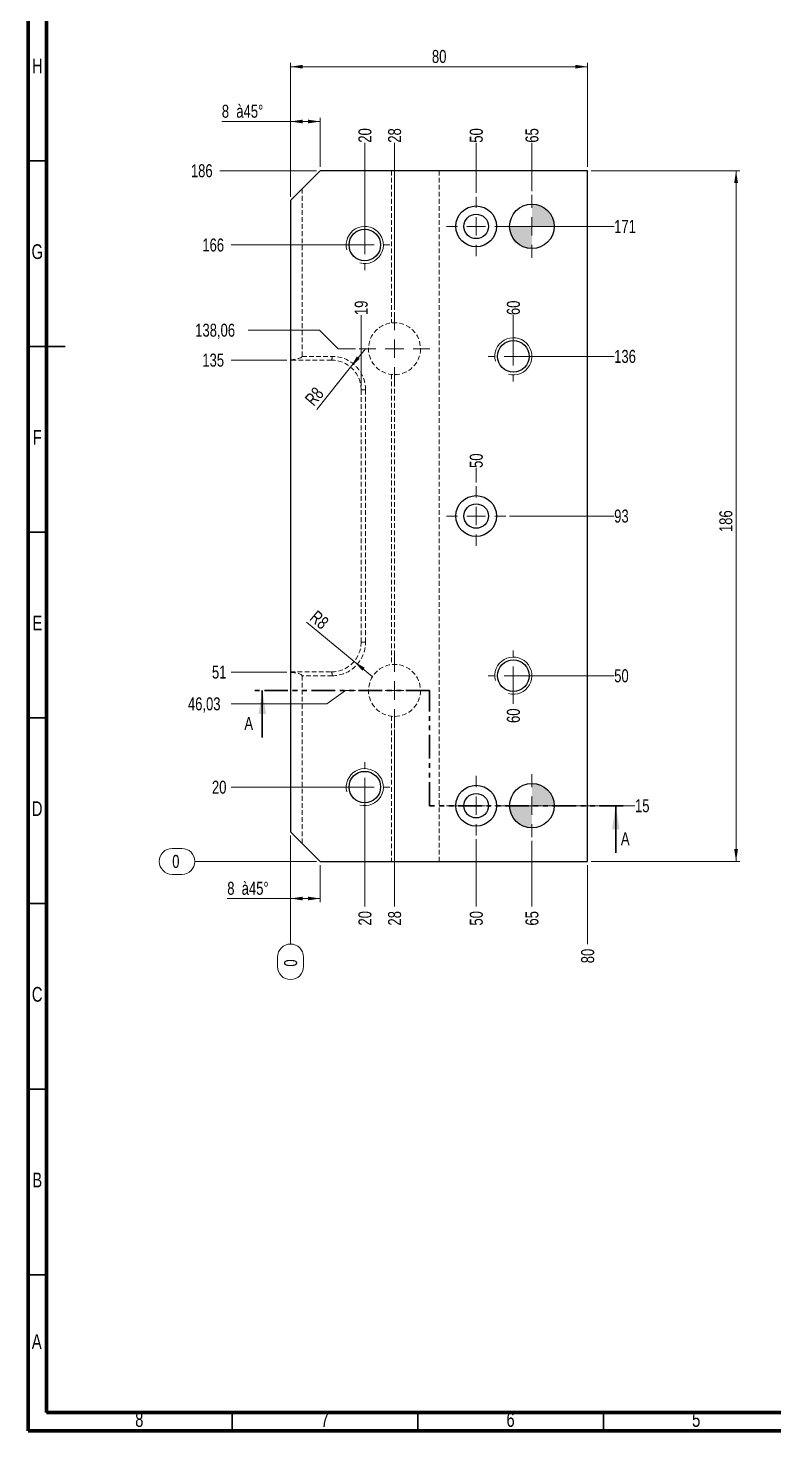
# Model space of a CAD drawing. Header units: millimetres. Extents: x 5 to 415, y 5 to 589.
# Drawn here: x 5 to 205.9, y 5 to 382.8 of the extents above; entities that cross this region are included whole.
import ezdxf

# ---------------------------------------------------------------- set-up
doc = ezdxf.new("R2010")
doc.units = ezdxf.units.MM
doc.linetypes.add('HIDDEN', pattern=[1.905, 1.27, -0.635])
doc.linetypes.add('PHANTOM', pattern=[12.7, 6.35, -1.27, 1.27, -1.27, 1.27, -1.27])
doc.styles.add('SLDTEXTSTYLE13', font='TXT', dxfattribs={"width": 0.75})
doc.dimstyles.new('SLDDIMSTYLE0', dxfattribs={"dimtxt": 3.5, "dimasz": 3.302, "dimexe": 0, "dimexo": 0.0625, "dimgap": 0.875, "dimtad": 0, "dimtih": 1, "dimtoh": 1, "dimdec": 0, "dimrnd": 1e-09, "dimdsep": 46, "dimtxsty": 'SLDTEXTSTYLE13', "dimblk1": 'NONE', "dimblk2": 'NONE', "dimsah": 1, "dimcen": 0.09, "dimadec": 0, "dimazin": 2, "dimtfac": 1, "dimtdec": 0, "dimtofl": 0, "dimtmove": 0, "dimatfit": 3, "dimldrblk": 'NONE', "dimfxl": 1, "dimfrac": 2, "dimtolj": 1, "dimtzin": 12, "dimarcsym": 0})
doc.dimstyles.new('SLDDIMSTYLE1', dxfattribs={"dimtxt": 3.5, "dimasz": 3.302, "dimexe": 0, "dimexo": 0.0625, "dimgap": 0.875, "dimtad": 0, "dimtih": 1, "dimtoh": 1, "dimrnd": 1e-09, "dimzin": 12, "dimdsep": 46, "dimtxsty": 'SLDTEXTSTYLE13', "dimblk1": 'NONE', "dimblk2": 'NONE', "dimsah": 1, "dimcen": 0.09, "dimadec": 0, "dimazin": 3, "dimtfac": 1, "dimtofl": 0, "dimtmove": 0, "dimatfit": 3, "dimldrblk": 'NONE', "dimfxl": 1, "dimfrac": 2, "dimtolj": 1, "dimtzin": 12, "dimarcsym": 0})
doc.dimstyles.new('SLDDIMSTYLE2', dxfattribs={"dimtxt": 3.5, "dimasz": 3.302, "dimexe": 0, "dimexo": 0.0625, "dimgap": 0.875, "dimtad": 1, "dimrnd": 1e-09, "dimzin": 12, "dimdsep": 46, "dimtxsty": 'SLDTEXTSTYLE13', "dimsah": 1, "dimcen": 0.09, "dimadec": 0, "dimazin": 3, "dimtfac": 1, "dimtofl": 0, "dimtmove": 0, "dimatfit": 3, "dimfxl": 1, "dimfrac": 2, "dimtolj": 1, "dimtzin": 12, "dimarcsym": 0})
doc.dimstyles.new('SLDDIMSTYLE3', dxfattribs={"dimtxt": 3.5, "dimasz": 3.302, "dimexe": 0, "dimexo": 0.0625, "dimgap": 0.875, "dimtad": 1, "dimrnd": 1e-09, "dimzin": 12, "dimdsep": 46, "dimtxsty": 'SLDTEXTSTYLE13', "dimsah": 1, "dimcen": 0, "dimadec": 0, "dimazin": 3, "dimtfac": 1, "dimtofl": 0, "dimtmove": 1, "dimatfit": 3, "dimfxl": 1, "dimfrac": 2, "dimtolj": 1, "dimtzin": 12, "dimarcsym": 0})

# ---------------------------------------------------------------- blocks, each defined once
blk = doc.blocks.new('_D')
at = {"color": 7, "linetype": 'Continuous', "lineweight": 18}
for p, q in [((43.83, 161.86), (46.42, 161.86)), ((82.7, 158.37), (49.9, 158.37)), ((46.42, 154.88), (43.83, 154.88))]:
    blk.add_line(p, q, dxfattribs=at)
for centre, start, end in [((43.83, 158.37), 90, 270), ((46.42, 158.37), 270, 90)]:
    blk.add_arc(centre, 3.49, start, end, dxfattribs=at)
at = {"color": 7, "linetype": 'Continuous', "lineweight": 18, "insert": (43.83, 160.11), "char_height": 3.5, "attachment_point": 1, "style": 'SLDTEXTSTYLE13'}
blk.add_mtext('0', dxfattribs=at)
blk = doc.blocks.new('_None')
blk = doc.blocks.new('_D_1')
at = {"color": 7, "linetype": 'Continuous', "lineweight": 18}
blk.add_line((134.7, 173.37), (168.47, 173.37), dxfattribs=at)
at = {"color": 7, "linetype": 'Continuous', "lineweight": 18, "insert": (168.47, 175.11), "char_height": 3.5, "attachment_point": 1, "style": 'SLDTEXTSTYLE13'}
blk.add_mtext('15', dxfattribs=at)
blk = doc.blocks.new('_D_2')
at = {"color": 7, "linetype": 'Continuous', "lineweight": 18}
blk.add_line((94.7, 178.37), (59.7, 178.37), dxfattribs=at)
at = {"color": 7, "linetype": 'Continuous', "lineweight": 18, "insert": (54.53, 180.11), "char_height": 3.5, "attachment_point": 1, "style": 'SLDTEXTSTYLE13'}
blk.add_mtext('20', dxfattribs=at)
blk = doc.blocks.new('_D_3')
at = {"color": 7, "linetype": 'Continuous', "lineweight": 18}
for p, q in [((85.46, 200.82), (90.46, 204.4)), ((90.46, 204.4), (93.2, 204.4)), ((85.46, 200.82), (59.7, 200.82))]:
    blk.add_line(p, q, dxfattribs=at)
at = {"color": 7, "linetype": 'Continuous', "lineweight": 18, "insert": (48.06, 202.55), "char_height": 3.5, "attachment_point": 1, "style": 'SLDTEXTSTYLE13'}
blk.add_mtext('46,03', dxfattribs=at)
blk = doc.blocks.new('_D_4')
at = {"color": 7, "linetype": 'Continuous', "lineweight": 18}
blk.add_line((136.7, 208.37), (162.87, 208.37), dxfattribs=at)
at = {"color": 7, "linetype": 'Continuous', "lineweight": 18, "insert": (162.87, 210.11), "char_height": 3.5, "attachment_point": 1, "style": 'SLDTEXTSTYLE13'}
blk.add_mtext('50', dxfattribs=at)
blk = doc.blocks.new('_D_5')
at = {"color": 7, "linetype": 'Continuous', "lineweight": 18}
blk.add_line((74.7, 209.37), (59.7, 209.37), dxfattribs=at)
at = {"color": 7, "linetype": 'Continuous', "lineweight": 18, "insert": (54.53, 211.11), "char_height": 3.5, "attachment_point": 1, "style": 'SLDTEXTSTYLE13'}
blk.add_mtext('51', dxfattribs=at)
blk = doc.blocks.new('_D_6')
at = {"color": 7, "linetype": 'Continuous', "lineweight": 18}
blk.add_line((134.7, 251.37), (162.87, 251.37), dxfattribs=at)
at = {"color": 7, "linetype": 'Continuous', "lineweight": 18, "insert": (162.87, 253.11), "char_height": 3.5, "attachment_point": 1, "style": 'SLDTEXTSTYLE13'}
blk.add_mtext('93', dxfattribs=at)
blk = doc.blocks.new('_D_7')
at = {"color": 7, "linetype": 'Continuous', "lineweight": 18}
blk.add_line((74.7, 293.37), (59.7, 293.37), dxfattribs=at)
at = {"color": 7, "linetype": 'Continuous', "lineweight": 18, "insert": (51.94, 295.11), "char_height": 3.5, "attachment_point": 1, "style": 'SLDTEXTSTYLE13'}
blk.add_mtext('135', dxfattribs=at)
blk = doc.blocks.new('_D_8')
at = {"color": 7, "linetype": 'Continuous', "lineweight": 18}
blk.add_line((136.7, 294.37), (162.87, 294.37), dxfattribs=at)
at = {"color": 7, "linetype": 'Continuous', "lineweight": 18, "insert": (162.87, 296.11), "char_height": 3.5, "attachment_point": 1, "style": 'SLDTEXTSTYLE13'}
blk.add_mtext('136', dxfattribs=at)
blk = doc.blocks.new('_D_9')
at = {"color": 7, "linetype": 'Continuous', "lineweight": 18}
for p, q in [((83.54, 301.44), (64.25, 301.44)), ((83.54, 301.44), (88.54, 296.43)), ((88.54, 296.43), (93.2, 296.43))]:
    blk.add_line(p, q, dxfattribs=at)
at = {"color": 7, "linetype": 'Continuous', "lineweight": 18, "insert": (50.02, 303.17), "char_height": 3.5, "attachment_point": 1, "style": 'SLDTEXTSTYLE13'}
blk.add_mtext('138,06', dxfattribs=at)
blk = doc.blocks.new('_D_10')
at = {"color": 7, "linetype": 'Continuous', "lineweight": 18}
blk.add_line((94.7, 324.37), (59.7, 324.37), dxfattribs=at)
at = {"color": 7, "linetype": 'Continuous', "lineweight": 18, "insert": (51.94, 326.11), "char_height": 3.5, "attachment_point": 1, "style": 'SLDTEXTSTYLE13'}
blk.add_mtext('166', dxfattribs=at)
blk = doc.blocks.new('_D_11')
at = {"color": 7, "linetype": 'Continuous', "lineweight": 18}
blk.add_line((134.7, 329.37), (162.87, 329.37), dxfattribs=at)
at = {"color": 7, "linetype": 'Continuous', "lineweight": 18, "insert": (162.87, 331.11), "char_height": 3.5, "attachment_point": 1, "style": 'SLDTEXTSTYLE13'}
blk.add_mtext('171', dxfattribs=at)
blk = doc.blocks.new('_D_12')
at = {"color": 7, "linetype": 'Continuous', "lineweight": 18}
blk.add_line((82.7, 344.37), (56.62, 344.37), dxfattribs=at)
at = {"color": 7, "linetype": 'Continuous', "lineweight": 18, "insert": (48.86, 346.11), "char_height": 3.5, "attachment_point": 1, "style": 'SLDTEXTSTYLE13'}
blk.add_mtext('186', dxfattribs=at)
blk = doc.blocks.new('_D_13')
at = {"color": 7, "linetype": 'Continuous', "lineweight": 18}
for p, q in [((75.7, 165.37), (75.7, 136.11)), ((72.21, 130.04), (72.21, 132.62)), ((79.19, 132.62), (79.19, 130.04))]:
    blk.add_line(p, q, dxfattribs=at)
for centre, start, end in [((75.7, 132.62), 0, 180), ((75.7, 130.04), 180, 0)]:
    blk.add_arc(centre, 3.49, start, end, dxfattribs=at)
at = {"color": 7, "linetype": 'Continuous', "lineweight": 18, "insert": (73.97, 130.04), "char_height": 3.5, "attachment_point": 1, "rotation": 90, "style": 'SLDTEXTSTYLE13'}
blk.add_mtext('0', dxfattribs=at)
blk = doc.blocks.new('_D_14')
at = {"color": 7, "linetype": 'Continuous', "lineweight": 18}
blk.add_line((94.7, 286.37), (94.7, 305.48), dxfattribs=at)
at = {"color": 7, "linetype": 'Continuous', "lineweight": 18, "insert": (92.97, 305.48), "char_height": 3.5, "attachment_point": 1, "rotation": 90, "style": 'SLDTEXTSTYLE13'}
blk.add_mtext('19', dxfattribs=at)
blk = doc.blocks.new('_D_15')
at = {"color": 7, "linetype": 'Continuous', "lineweight": 18}
blk.add_line((95.7, 177.37), (95.7, 146.26), dxfattribs=at)
at = {"color": 7, "linetype": 'Continuous', "lineweight": 18, "insert": (93.97, 141.09), "char_height": 3.5, "attachment_point": 1, "rotation": 90, "style": 'SLDTEXTSTYLE13'}
blk.add_mtext('20', dxfattribs=at)
blk = doc.blocks.new('_D_16')
at = {"color": 7, "linetype": 'Continuous', "lineweight": 18}
blk.add_line((95.7, 325.37), (95.7, 351.9), dxfattribs=at)
at = {"color": 7, "linetype": 'Continuous', "lineweight": 18, "insert": (93.97, 351.9), "char_height": 3.5, "attachment_point": 1, "rotation": 90, "style": 'SLDTEXTSTYLE13'}
blk.add_mtext('20', dxfattribs=at)
blk = doc.blocks.new('_D_17')
at = {"color": 7, "linetype": 'Continuous', "lineweight": 18}
blk.add_line((103.7, 193.9), (103.7, 146.26), dxfattribs=at)
at = {"color": 7, "linetype": 'Continuous', "lineweight": 18, "insert": (101.97, 141.09), "char_height": 3.5, "attachment_point": 1, "rotation": 90, "style": 'SLDTEXTSTYLE13'}
blk.add_mtext('28', dxfattribs=at)
blk = doc.blocks.new('_D_18')
at = {"color": 7, "linetype": 'Continuous', "lineweight": 18}
blk.add_line((103.7, 306.93), (103.7, 351.9), dxfattribs=at)
at = {"color": 7, "linetype": 'Continuous', "lineweight": 18, "insert": (101.97, 351.9), "char_height": 3.5, "attachment_point": 1, "rotation": 90, "style": 'SLDTEXTSTYLE13'}
blk.add_mtext('28', dxfattribs=at)
blk = doc.blocks.new('_D_19')
at = {"color": 7, "linetype": 'Continuous', "lineweight": 18}
blk.add_line((125.7, 164.37), (125.7, 146.26), dxfattribs=at)
at = {"color": 7, "linetype": 'Continuous', "lineweight": 18, "insert": (123.97, 141.09), "char_height": 3.5, "attachment_point": 1, "rotation": 90, "style": 'SLDTEXTSTYLE13'}
blk.add_mtext('50', dxfattribs=at)
blk = doc.blocks.new('_D_20')
at = {"color": 7, "linetype": 'Continuous', "lineweight": 18}
blk.add_line((125.7, 260.37), (125.7, 264.32), dxfattribs=at)
at = {"color": 7, "linetype": 'Continuous', "lineweight": 18, "insert": (123.97, 264.32), "char_height": 3.5, "attachment_point": 1, "rotation": 90, "style": 'SLDTEXTSTYLE13'}
blk.add_mtext('50', dxfattribs=at)
blk = doc.blocks.new('_D_21')
at = {"color": 7, "linetype": 'Continuous', "lineweight": 18}
blk.add_line((125.7, 338.37), (125.7, 351.9), dxfattribs=at)
at = {"color": 7, "linetype": 'Continuous', "lineweight": 18, "insert": (123.97, 351.9), "char_height": 3.5, "attachment_point": 1, "rotation": 90, "style": 'SLDTEXTSTYLE13'}
blk.add_mtext('50', dxfattribs=at)
blk = doc.blocks.new('_D_22')
at = {"color": 7, "linetype": 'Continuous', "lineweight": 18}
blk.add_line((135.7, 295.37), (135.7, 305.48), dxfattribs=at)
at = {"color": 7, "linetype": 'Continuous', "lineweight": 18, "insert": (133.97, 305.48), "char_height": 3.5, "attachment_point": 1, "rotation": 90, "style": 'SLDTEXTSTYLE13'}
blk.add_mtext('60', dxfattribs=at)
blk = doc.blocks.new('_D_23')
at = {"color": 7, "linetype": 'Continuous', "lineweight": 18}
blk.add_line((135.7, 207.37), (135.7, 200.82), dxfattribs=at)
at = {"color": 7, "linetype": 'Continuous', "lineweight": 18, "insert": (133.97, 195.65), "char_height": 3.5, "attachment_point": 1, "rotation": 90, "style": 'SLDTEXTSTYLE13'}
blk.add_mtext('60', dxfattribs=at)
blk = doc.blocks.new('_D_24')
at = {"color": 7, "linetype": 'Continuous', "lineweight": 18}
blk.add_line((140.7, 163.87), (140.7, 146.26), dxfattribs=at)
at = {"color": 7, "linetype": 'Continuous', "lineweight": 18, "insert": (138.97, 141.09), "char_height": 3.5, "attachment_point": 1, "rotation": 90, "style": 'SLDTEXTSTYLE13'}
blk.add_mtext('65', dxfattribs=at)
blk = doc.blocks.new('_D_25')
at = {"color": 7, "linetype": 'Continuous', "lineweight": 18}
blk.add_line((140.7, 338.87), (140.7, 351.9), dxfattribs=at)
at = {"color": 7, "linetype": 'Continuous', "lineweight": 18, "insert": (138.97, 351.9), "char_height": 3.5, "attachment_point": 1, "rotation": 90, "style": 'SLDTEXTSTYLE13'}
blk.add_mtext('65', dxfattribs=at)
blk = doc.blocks.new('_D_26')
at = {"color": 7, "linetype": 'Continuous', "lineweight": 18}
blk.add_line((155.7, 157.37), (155.7, 136.11), dxfattribs=at)
at = {"color": 7, "linetype": 'Continuous', "lineweight": 18, "insert": (153.97, 130.94), "char_height": 3.5, "attachment_point": 1, "rotation": 90, "style": 'SLDTEXTSTYLE13'}
blk.add_mtext('80', dxfattribs=at)
blk = doc.blocks.new('_D_27')
at = {"color": 7, "linetype": 'Continuous', "lineweight": 18}
for p, q in [((156.7, 344.37), (196.7, 344.37)), ((195.7, 158.37), (195.7, 344.37)), ((156.7, 158.37), (196.7, 158.37))]:
    blk.add_line(p, q, dxfattribs=at)
for points in [[(195.7, 344.37), (195.19, 341.07), (196.21, 341.07)], [(195.7, 158.37), (196.21, 161.68), (195.19, 161.68)]]:
    blk.add_solid(points, dxfattribs=at)
at = {"color": 7, "linetype": 'Continuous', "lineweight": 18, "insert": (191.19, 247.05), "char_height": 3.5, "attachment_point": 1, "rotation": 90, "style": 'SLDTEXTSTYLE13'}
blk.add_mtext('186', dxfattribs=at)
blk = doc.blocks.new('_D_28')
at = {"color": 7, "linetype": 'Continuous', "lineweight": 18}
for p, q in [((75.7, 337.37), (75.7, 373.37)), ((155.7, 372.37), (75.7, 372.37)), ((155.7, 345.37), (155.7, 373.37))]:
    blk.add_line(p, q, dxfattribs=at)
for points in [[(75.7, 372.37), (79, 371.87), (79, 372.88)], [(155.7, 372.37), (152.4, 372.88), (152.4, 371.87)]]:
    blk.add_solid(points, dxfattribs=at)
at = {"color": 7, "linetype": 'Continuous', "lineweight": 18, "insert": (113.78, 376.88), "char_height": 3.5, "attachment_point": 1, "style": 'SLDTEXTSTYLE13'}
blk.add_mtext('80', dxfattribs=at)
blk = doc.blocks.new('_D_29')
at = {"color": 7, "linetype": 'Continuous', "lineweight": 18}
for q in [(95.85, 296.42), (82.75, 280.09)]:
    blk.add_line((91.88, 291.47), q, dxfattribs=at)
blk.add_solid([(91.88, 291.47), (94.34, 293.73), (93.55, 294.36)], dxfattribs=at)
at = {"color": 7, "linetype": 'Continuous', "lineweight": 18, "insert": (79.31, 283.01), "char_height": 3.5, "attachment_point": 1, "rotation": 49.6626, "style": 'SLDTEXTSTYLE13'}
blk.add_mtext('R8', dxfattribs=at)
blk = doc.blocks.new('_D_30')
at = {"color": 7, "linetype": 'Continuous', "lineweight": 18}
for q in [(79.96, 222.77), (97.71, 208.18)]:
    blk.add_line((92.81, 212.21), q, dxfattribs=at)
blk.add_solid([(92.81, 212.21), (95.04, 209.72), (95.68, 210.5)], dxfattribs=at)
at = {"color": 7, "linetype": 'Continuous', "lineweight": 18, "insert": (82.88, 226.21), "char_height": 3.5, "attachment_point": 1, "rotation": 319.7911, "style": 'SLDTEXTSTYLE13'}
blk.add_mtext('R8', dxfattribs=at)
blk = doc.blocks.new('_D_31')
at = {"color": 7, "linetype": 'Continuous', "lineweight": 18}
for p, q in [((75.7, 357.61), (57.19, 357.61)), ((75.7, 337.37), (75.7, 358.61)), ((75.7, 357.61), (83.7, 357.61)), ((83.7, 345.37), (83.7, 358.61))]:
    blk.add_line(p, q, dxfattribs=at)
for points in [[(75.7, 357.61), (79, 357.11), (79, 358.12)], [(83.7, 357.61), (80.4, 358.12), (80.4, 357.11)]]:
    blk.add_solid(points, dxfattribs=at)
at = {"color": 7, "linetype": 'Continuous', "lineweight": 18, "char_height": 3.5, "attachment_point": 1, "style": 'SLDTEXTSTYLE13'}
for s, insert in [('8', (57.19, 362.13)), ('à45°', (61.09, 362.13))]:
    blk.add_mtext(s, dxfattribs=dict(at, insert=insert))
blk = doc.blocks.new('_D_32')
at = {"color": 7, "linetype": 'Continuous', "lineweight": 18}
for p, q in [((75.7, 165.37), (75.7, 147.37)), ((83.7, 157.37), (83.7, 147.37)), ((75.7, 148.37), (58.65, 148.37)), ((75.7, 148.37), (83.7, 148.37))]:
    blk.add_line(p, q, dxfattribs=at)
for points in [[(75.7, 148.37), (79, 147.87), (79, 148.88)], [(83.7, 148.37), (80.4, 148.88), (80.4, 147.87)]]:
    blk.add_solid(points, dxfattribs=at)
at = {"color": 7, "linetype": 'Continuous', "lineweight": 18, "char_height": 3.5, "attachment_point": 1, "style": 'SLDTEXTSTYLE13'}
for s, insert in [('8', (58.65, 152.88)), ('à45°', (62.54, 152.88))]:
    blk.add_mtext(s, dxfattribs=dict(at, insert=insert))
blk = doc.blocks.new('SW_CENTERMARKSYMBOL_0')
at = {"color": 0, "linetype": 'Continuous', "lineweight": 0}
for p, q in [((0, 5), (0, 6.75)), ((-5, 0), (-6.75, 0)), ((0, 0), (-2.5, 0)), ((0, 0), (0, 2.5)), ((0, 0), (0, -2.5)), ((0, 0), (2.5, 0)), ((5, 0), (6.75, 0)), ((0, -5), (0, -6.75))]:
    blk.add_line(p, q, dxfattribs=at)
blk = doc.blocks.new('SW_CENTERMARKSYMBOL_1')
at = {"color": 0, "linetype": 'Continuous', "lineweight": 0}
for p, q in [((0, 5), (0, 6.75)), ((-5, 0), (-6.75, 0)), ((0, 0), (-2.5, 0)), ((0, 0), (0, 2.5)), ((0, 0), (0, -2.5)), ((0, 0), (2.5, 0)), ((5, 0), (6.75, 0)), ((0, -5), (0, -6.75))]:
    blk.add_line(p, q, dxfattribs=at)
blk = doc.blocks.new('SW_CENTERMARKSYMBOL_2')
at = {"color": 0, "linetype": 'Continuous', "lineweight": 0}
for p, q in [((0, 5), (0, 6.75)), ((-5, 0), (-6.75, 0)), ((0, 0), (-2.5, 0)), ((0, 0), (0, 2.5)), ((0, 0), (0, -2.5)), ((0, 0), (2.5, 0)), ((5, 0), (6.75, 0)), ((0, -5), (0, -6.75))]:
    blk.add_line(p, q, dxfattribs=at)
blk = doc.blocks.new('SW_CENTERMARKSYMBOL_3')
at = {"color": 0, "linetype": 'Continuous', "lineweight": 0}
for p, q in [((0, 5), (0, 6.75)), ((-5, 0), (-6.75, 0)), ((0, 0), (-2.5, 0)), ((0, 0), (0, 2.5)), ((0, 0), (0, -2.5)), ((0, 0), (2.5, 0)), ((5, 0), (6.75, 0)), ((0, -5), (0, -6.75))]:
    blk.add_line(p, q, dxfattribs=at)
blk = doc.blocks.new('SW_CENTERMARKSYMBOL_4')
at = {"color": 0, "linetype": 'Continuous', "lineweight": 0}
for p, q in [((0, 5), (0, 8)), ((-5, 0), (-8, 0)), ((0, 0), (-2.5, 0)), ((0, 0), (0, 2.5)), ((0, 0), (0, -2.5)), ((0, 0), (2.5, 0)), ((5, 0), (8, 0)), ((0, -5), (0, -8))]:
    blk.add_line(p, q, dxfattribs=at)
blk = doc.blocks.new('SW_CENTERMARKSYMBOL_5')
at = {"color": 0, "linetype": 'Continuous', "lineweight": 0}
for p, q in [((0, 5), (0, 8)), ((-5, 0), (-8, 0)), ((0, 0), (-2.5, 0)), ((0, 0), (0, 2.5)), ((0, 0), (0, -2.5)), ((0, 0), (2.5, 0)), ((5, 0), (8, 0)), ((0, -5), (0, -8))]:
    blk.add_line(p, q, dxfattribs=at)
blk = doc.blocks.new('SW_CENTERMARKSYMBOL_6')
at = {"color": 0, "linetype": 'Continuous', "lineweight": 0}
for p, q in [((0, 5), (0, 8)), ((-5, 0), (-8, 0)), ((0, 0), (-2.5, 0)), ((0, 0), (0, 2.5)), ((0, 0), (0, -2.5)), ((0, 0), (2.5, 0)), ((5, 0), (8, 0)), ((0, -5), (0, -8))]:
    blk.add_line(p, q, dxfattribs=at)
blk = doc.blocks.new('SW_CENTERMARKSYMBOL_7')
at = {"color": 0, "linetype": 'Continuous', "lineweight": 0}
for p, q in [((0, 5), (0, 8.5)), ((-5, 0), (-8.5, 0)), ((0, 0), (-2.5, 0)), ((0, 0), (0, 2.5)), ((0, 0), (0, -2.5)), ((0, 0), (2.5, 0)), ((5, 0), (8.5, 0)), ((0, -5), (0, -8.5))]:
    blk.add_line(p, q, dxfattribs=at)
blk = doc.blocks.new('SW_CENTERMARKSYMBOL_8')
at = {"color": 0, "linetype": 'Continuous', "lineweight": 0}
for p, q in [((0, 5), (0, 8.5)), ((-5, 0), (-8.5, 0)), ((0, 0), (-2.5, 0)), ((0, 0), (0, 2.5)), ((0, 0), (0, -2.5)), ((0, 0), (2.5, 0)), ((5, 0), (8.5, 0)), ((0, -5), (0, -8.5))]:
    blk.add_line(p, q, dxfattribs=at)
blk = doc.blocks.new('SW_CENTERMARKSYMBOL_9')
at = {"color": 0, "linetype": 'Continuous', "lineweight": 0}
for p, q in [((0, 5), (0, 9.5)), ((-5, 0), (-9.5, 0)), ((0, 0), (-2.5, 0)), ((0, 0), (0, 2.5)), ((0, 0), (0, -2.5)), ((0, 0), (2.5, 0)), ((5, 0), (9.5, 0)), ((0, -5), (0, -9.5))]:
    blk.add_line(p, q, dxfattribs=at)
blk = doc.blocks.new('SW_CENTERMARKSYMBOL_10')
at = {"color": 0, "linetype": 'Continuous', "lineweight": 0}
for p, q in [((0, 5), (0, 9.5)), ((-5, 0), (-9.5, 0)), ((0, 0), (-2.5, 0)), ((0, 0), (0, 2.5)), ((0, 0), (0, -2.5)), ((0, 0), (2.5, 0)), ((5, 0), (9.5, 0)), ((0, -5), (0, -9.5))]:
    blk.add_line(p, q, dxfattribs=at)
blk = doc.blocks.new('SW_DOWELSYMBOL_0')
at = {"linetype": 'Continuous', "lineweight": 0}
h = blk.add_hatch(color=0, dxfattribs=at)
edge = h.paths.add_edge_path(flags=0)
edge.add_arc((0, 0), 6, 0, 90)
edge.add_line((0, 6), (0, 0))
edge.add_line((0, 0), (6, 0))
h = blk.add_hatch(color=0, dxfattribs=at)
edge = h.paths.add_edge_path(flags=0)
edge.add_arc((0, 0), 6, 180, 270)
edge.add_line((0, -6), (0, 0))
edge.add_line((0, 0), (-6, 0))
at = {"color": 0, "linetype": 'Continuous', "lineweight": 0}
blk.add_circle((0, 0), 6, dxfattribs=at)
blk = doc.blocks.new('SW_DOWELSYMBOL_1')
at = {"linetype": 'Continuous', "lineweight": 0}
h = blk.add_hatch(color=0, dxfattribs=at)
edge = h.paths.add_edge_path(flags=0)
edge.add_arc((0, 0), 6, 0, 90)
edge.add_line((0, 6), (0, 0))
edge.add_line((0, 0), (6, 0))
h = blk.add_hatch(color=0, dxfattribs=at)
edge = h.paths.add_edge_path(flags=0)
edge.add_arc((0, 0), 6, 180, 270)
edge.add_line((0, -6), (0, 0))
edge.add_line((0, 0), (-6, 0))
at = {"color": 0, "linetype": 'Continuous', "lineweight": 0}
blk.add_circle((0, 0), 6, dxfattribs=at)

msp = doc.modelspace()

# ---------------------------------------------------------------- linework, layer by layer
at = {"color": 7, "linetype": 'Continuous', "lineweight": 70}
for p, q in [((5, 5), (5, 589)), ((10, 10), (10, 584)), ((410, 10), (10, 10)), ((415, 5), (5, 5))]:
    msp.add_line(p, q, dxfattribs=at)
at = {"color": 7, "linetype": 'Continuous', "lineweight": 35}
for p, q in [((10, 347), (5, 347)), ((4.999, 297), (15.001, 297)), ((10, 297), (5, 297)), ((10, 247), (5, 247)), ((68.09874, 191.7042), (68.09874, 204.4042)), ((10, 197), (5, 197)), ((163.29874, 160.67316), (163.29874, 173.37316)), ((10, 147), (5, 147)), ((10, 97), (5, 97)), ((10, 47), (5, 47)), ((60, 10), (60, 5)), ((110, 10), (110, 5)), ((160, 10), (160, 5))]:
    msp.add_line(p, q, dxfattribs=at)
at = {"color": 7, "linetype": 'Continuous', "lineweight": 25}
for p, q in [((75.69873, 336.37316), (83.69873, 344.37316)), ((155.69874, 344.37316), (83.69873, 344.37316)), ((155.69874, 158.37316), (155.69874, 344.37316)), ((75.69873, 336.37316), (75.69873, 166.37316)), ((83.69873, 158.37316), (75.69873, 166.37316)), ((83.69873, 158.37316), (155.69874, 158.37316))]:
    msp.add_line(p, q, dxfattribs=at)
at = {"color": 7, "linetype": 'HIDDEN', "lineweight": 18}
for p, q in [((102.89889, 344.37316), (102.89889, 303.38536)), ((103.69874, 344.37316), (103.69874, 303.43121)), ((115.69874, 344.37316), (115.69874, 158.37316)), ((78.795, 339.46942), (78.795, 294.37316)), ((86.69874, 293.37316), (75.69873, 293.37316)), ((78.795, 294.37316), (86.8987, 294.37316)), ((102.89889, 289.47706), (102.89889, 211.35835)), ((103.69874, 289.43121), (103.69874, 211.4042)), ((94.69874, 217.37316), (94.69874, 285.37316)), ((94.69874, 285.37316), (95.8987, 285.37316)), ((95.8987, 285.37316), (95.8987, 217.37316)), ((94.69874, 217.37316), (95.8987, 217.37316)), ((75.69873, 209.37316), (86.69874, 209.37316)), ((86.8987, 208.37316), (78.795, 208.37316)), ((78.795, 208.37316), (78.795, 163.2769)), ((102.89889, 197.45004), (102.89889, 158.37316)), ((103.69874, 197.4042), (103.69874, 158.37316))]:
    msp.add_line(p, q, dxfattribs=at)
at = {"color": 7, "linetype": 'PHANTOM', "lineweight": 35}
for p, q in [((113.09605, 204.4042), (66.09874, 204.4042)), ((113.09605, 173.37316), (113.09605, 204.4042)), ((165.29874, 173.37316), (113.09605, 173.37316))]:
    msp.add_line(p, q, dxfattribs=at)
at = {"color": 7, "linetype": 'Continuous', "lineweight": 25}
for centre, radius in [((125.69874, 329.37316), 5.5), ((125.69874, 329.37316), 3.3), ((140.69874, 329.37316), 6), ((95.69874, 324.37316), 4.25), ((135.69874, 294.37316), 4.25), ((125.69874, 251.37316), 5.5), ((125.69874, 251.37316), 3.3), ((135.69874, 208.37316), 4.25), ((95.69874, 178.37316), 4.25), ((125.69874, 173.37316), 5.5), ((140.69874, 173.37316), 6), ((125.69874, 173.37316), 3.3)]:
    msp.add_circle(centre, radius, dxfattribs=at)
at = {"color": 7, "linetype": 'HIDDEN', "lineweight": 18}
for centre in [(103.69874, 296.43121), (103.69874, 204.4042)]:
    msp.add_circle(centre, 7, dxfattribs=at)
at = {"color": 7, "linetype": 'Continuous', "lineweight": 18}
for centre in [(95.69874, 324.37316), (135.69874, 294.37316), (135.69874, 208.37316), (95.69874, 178.37316)]:
    msp.add_arc(centre, 5, 255, 195, dxfattribs=at)
at = {"color": 7, "linetype": 'HIDDEN', "lineweight": 18}
for centre, radius, start, end in [((85.49856, 294.13314), 1.42056, 327.6571754, 9.7275159), ((86.69874, 285.37316), 8, 0, 90), ((86.8987, 285.37316), 9, 0, 90), ((86.69874, 217.37316), 8, 270, 0), ((86.8987, 217.37316), 9, 270, 0), ((85.49855, 208.61318), 1.42058, 350.2726566, 32.3426111)]:
    msp.add_arc(centre, radius, start, end, dxfattribs=at)
for centre, major_axis, start_param, end_param in [((73.79405, 294.37316), (5.00095, 0), 5.103120675, 6.283185307), ((73.79405, 208.37316), (-5.00095, 0), 3.141592654, 4.321657285)]:
    msp.add_ellipse(centre, major_axis=major_axis, ratio=0.199962092, start_param=start_param, end_param=end_param, dxfattribs=at)
at = {"color": 7, "linetype": 'Continuous', "lineweight": 35}
for points in [[(68.09874, 204.4042), (67.08274, 198.0542), (69.11474, 198.0542)], [(163.29874, 173.37316), (162.28274, 167.02316), (164.31474, 167.02316)]]:
    msp.add_solid(points, dxfattribs=at)

# ---------------------------------------------------------------- block references
at = {"color": 7, "linetype": 'Continuous', "lineweight": 0}
for name, p in [('SW_CENTERMARKSYMBOL_6', (125.69874, 329.37316)), ('SW_CENTERMARKSYMBOL_8', (140.69874, 329.37316)), ('SW_DOWELSYMBOL_0', (140.69874, 329.37316)), ('SW_CENTERMARKSYMBOL_3', (95.69874, 324.37316)), ('SW_CENTERMARKSYMBOL_9', (103.69874, 296.43121)), ('SW_CENTERMARKSYMBOL_1', (135.69874, 294.37316)), ('SW_CENTERMARKSYMBOL_5', (125.69874, 251.37316)), ('SW_CENTERMARKSYMBOL_10', (103.69874, 204.4042)), ('SW_CENTERMARKSYMBOL_0', (135.69874, 208.37316)), ('SW_CENTERMARKSYMBOL_2', (95.69874, 178.37316)), ('SW_CENTERMARKSYMBOL_4', (125.69874, 173.37316)), ('SW_CENTERMARKSYMBOL_7', (140.69874, 173.37316)), ('SW_DOWELSYMBOL_1', (140.69874, 173.37316))]:
    msp.add_blockref(name, p, dxfattribs=at)

# ---------------------------------------------------------------- texts
at = {"color": 7, "linetype": 'Continuous', "lineweight": 0, "char_height": 3.96875, "attachment_point": 2, "style": 'SLDTEXTSTYLE13'}
for s, insert in [('H', (7.49035, 374.56015)), ('G', (7.48668, 324.56015)), ('F', (7.45774, 274.56015)), ('E', (7.50781, 224.56015)), ('D', (7.45269, 174.56015)), ('C', (7.45866, 124.56015)), ('B', (7.4706, 74.56015)), ('A', (7.33969, 31.06015)), ('8', (34.96004, 10.06015)), ('7', (84.96004, 10.06015)), ('6', (134.96004, 10.06015)), ('5', (184.96004, 10.06015))]:
    msp.add_mtext(s, dxfattribs=dict(at, insert=insert))
at = {"color": 7, "linetype": 'Continuous', "char_height": 3.5, "attachment_point": 1, "style": 'SLDTEXTSTYLE13'}
for insert in [(63.2644, 197.26654), (164.67997, 166.2355)]:
    msp.add_mtext('A', dxfattribs=dict(at, insert=insert))

# ---------------------------------------------------------------- dimensions: what is measured, and where the dimension line sits
at = {"color": 7, "linetype": 'Continuous', "lineweight": 18}
dim = msp.add_linear_dim(base=(75.69874, 372.37316), p1=(155.69874, 344.37316), p2=(75.69874, 336.37316), dimstyle='SLDDIMSTYLE2', dxfattribs=at)
dim.commit()
dim.dimension.update_dxf_attribs({"geometry": '_D_28', "text_midpoint": (116.36354, 372.37316), "dimtype": 160})
for base, p1, p2, picture, middle in [((83.69874, 357.61385), (75.69874, 336.37316), (83.69874, 344.37316), '_D_31', (64.24555, 357.61385)), ((83.69874, 148.37316), (75.69874, 166.37316), (83.69874, 158.37316), '_D_32', (65.69874, 148.37316))]:
    dim = msp.add_linear_dim(base=base, p1=p1, p2=p2, text='<> à45°', dimstyle='SLDDIMSTYLE2', dxfattribs=at)
    dim.commit()
    dim.dimension.update_dxf_attribs({"geometry": picture, "text_midpoint": middle, "dimtype": 160})
for feature_location, offset, dtype, origin, dimstyle, picture, middle in [((95.69874, 324.37316), (0, 27.5288), 1, (75.69874, 166.37316), 'SLDDIMSTYLE1', '_D_16', (95.69874, 354.48807)), ((103.69874, 305.93121), (0, 45.97075), 1, (75.69874, 166.37316), 'SLDDIMSTYLE1', '_D_18', (103.69874, 354.48807)), ((125.69874, 337.37316), (0, 14.5288), 1, (75.69874, 166.37316), 'SLDDIMSTYLE1', '_D_21', (125.69874, 354.48807)), ((140.69874, 337.87316), (0, 14.0288), 1, (75.69874, 166.37316), 'SLDDIMSTYLE1', '_D_25', (140.69874, 354.48807)), ((83.69874, 344.37316), (-27.0774, 0), 0, (83.69874, 158.37316), 'SLDDIMSTYLE1', '_D_12', (52.74217, 344.37316)), ((133.69874, 329.37316), (29.17167, 0), 0, (83.69874, 158.37316), 'SLDDIMSTYLE1', '_D_11', (166.74957, 329.37316)), ((95.69874, 324.37316), (-36, 0), 0, (83.69874, 158.37316), 'SLDDIMSTYLE1', '_D_10', (55.81957, 324.37316)), ((94.69874, 285.37316), (0, 20.10252), 1, (75.69874, 166.37316), 'SLDDIMSTYLE1', '_D_14', (94.69874, 308.06179)), ((135.69874, 294.37316), (0, 11.10252), 1, (75.69874, 166.37316), 'SLDDIMSTYLE1', '_D_22', (135.69874, 308.06179)), ((94.19874, 296.43121), (-29.95319, 5.00543), 0, (83.69874, 158.37316), 'SLDDIMSTYLE1', '_D_9', (57.13374, 301.43664)), ((75.69874, 293.37316), (-16, 0), 0, (83.69874, 158.37316), 'SLDDIMSTYLE1', '_D_7', (55.81957, 293.37316)), ((135.69874, 294.37316), (27.17167, 0), 0, (83.69874, 158.37316), 'SLDDIMSTYLE1', '_D_8', (166.74957, 294.37316)), ((125.69874, 259.37316), (0, 4.94308), 1, (75.69874, 166.37316), 'SLDDIMSTYLE1', '_D_20', (125.69874, 266.90235)), ((133.69874, 251.37316), (29.17167, 0), 0, (83.69874, 158.37316), 'SLDDIMSTYLE1', '_D_6', (165.45652, 251.37316)), ((75.69874, 209.37316), (-16, 0), 0, (83.69874, 158.37316), 'SLDDIMSTYLE1', '_D_5', (57.11263, 209.37316)), ((135.69874, 208.37316), (0, -7.55245), 1, (75.69874, 166.37316), 'SLDDIMSTYLE1', '_D_23', (135.69874, 198.2346)), ((135.69874, 208.37316), (27.17167, 0), 0, (83.69874, 158.37316), 'SLDDIMSTYLE1', '_D_4', (165.45652, 208.37316)), ((94.19874, 204.4042), (-34.5, -3.58349), 0, (83.69874, 158.37316), 'SLDDIMSTYLE1', '_D_3', (53.87999, 200.82071)), ((103.69874, 194.9042), (0, -48.64688), 1, (75.69874, 166.37316), 'SLDDIMSTYLE1', '_D_17', (103.69874, 143.6712)), ((95.69874, 178.37316), (-36, 0), 0, (83.69874, 158.37316), 'SLDDIMSTYLE1', '_D_2', (57.11263, 178.37316)), ((95.69874, 178.37316), (0, -32.11585), 1, (75.69874, 166.37316), 'SLDDIMSTYLE1', '_D_15', (95.69874, 143.6712)), ((133.69874, 173.37316), (34.76862, 0), 0, (83.69874, 158.37316), 'SLDDIMSTYLE1', '_D_1', (171.05347, 173.37316)), ((75.6987367652, 166.3731589932), (0, -30.2620501741), 1, (75.6987367652, 166.3731589932), 'SLDDIMSTYLE0', '_D_13', (75.6987367652, 131.3289909159)), ((125.69874, 165.37316), (0, -19.11585), 1, (75.69874, 166.37316), 'SLDDIMSTYLE1', '_D_19', (125.69874, 143.6712)), ((140.69874, 164.87316), (0, -18.61585), 1, (75.69874, 166.37316), 'SLDDIMSTYLE1', '_D_24', (140.69874, 143.6712)), ((155.69874, 158.37316), (0, -22.26205), 1, (75.69874, 166.37316), 'SLDDIMSTYLE1', '_D_26', (155.69874, 133.525)), ((83.6987367652, 158.3731589932), (-33.7937393732, 0), 0, (83.6987367652, 158.3731589932), 'SLDDIMSTYLE0', '_D', (45.1228794888, 158.3731589932))]:
    dim = msp.add_ordinate_dim(feature_location=feature_location, offset=offset, dtype=dtype, origin=origin, dimstyle=dimstyle, dxfattribs=at)
    dim.commit()
    dim.dimension.update_dxf_attribs({"geometry": picture, "text_midpoint": middle})
dim = msp.add_linear_dim(base=(195.69874, 344.37316), p1=(155.69874, 158.37316), p2=(155.69874, 344.37316), angle=90, dimstyle='SLDDIMSTYLE2', dxfattribs=at)
dim.commit()
dim.dimension.update_dxf_attribs({"geometry": '_D_27', "text_midpoint": (195.69874, 250.9296), "dimtype": 160})
for center, mpoint, picture, middle in [((86.69874, 285.37316), (91.87704, 291.47113), '_D_29', (83.75764, 281.90973)), ((86.69874, 217.37316), (92.8083, 212.20854), '_D_30', (81.77807, 221.53278))]:
    dim = msp.add_radius_dim(center=center, mpoint=mpoint, dimstyle='SLDDIMSTYLE3', dxfattribs=at)
    dim.commit()
    dim.dimension.update_dxf_attribs({"geometry": picture, "text_midpoint": middle, "dimtype": 164})

doc.saveas('drawing.dxf')
